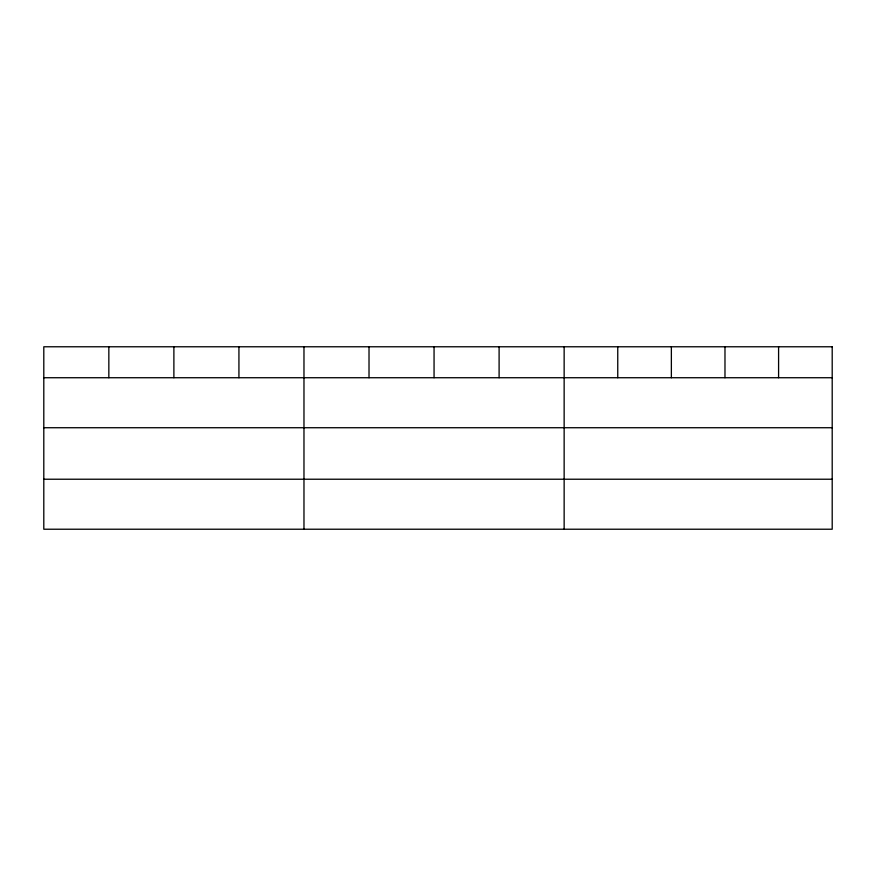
<?xml version="1.0" encoding="UTF-8"?>
<svg xmlns="http://www.w3.org/2000/svg" width="876" height="876" viewBox="0 0 876 876"><rect width="100%" height="100%" fill="white"/><g stroke="black" fill="none" stroke-linecap="round" stroke-linejoin="round"><path stroke-width="1.31" d="M43.8 377.731L832.2 377.731M43.8 427.729L832.2 427.729M43.8 479.227L832.2 479.227M778.589 346.776L778.589 377.731M724.978 346.776L724.978 377.731M671.366 346.776L671.366 377.731M617.755 346.776L617.755 377.731M564.144 346.776L564.144 529.224M499.101 346.776L499.101 377.731M434.058 346.776L434.058 377.731M369.015 346.776L369.015 377.731M303.972 346.776L303.972 529.224M238.929 346.776L238.929 377.731M173.886 346.776L173.886 377.731M108.843 346.776L108.843 377.731M832.2 346.776L43.8 346.776L43.8 529.224L832.2 529.224L832.2 346.776"/></g></svg>
